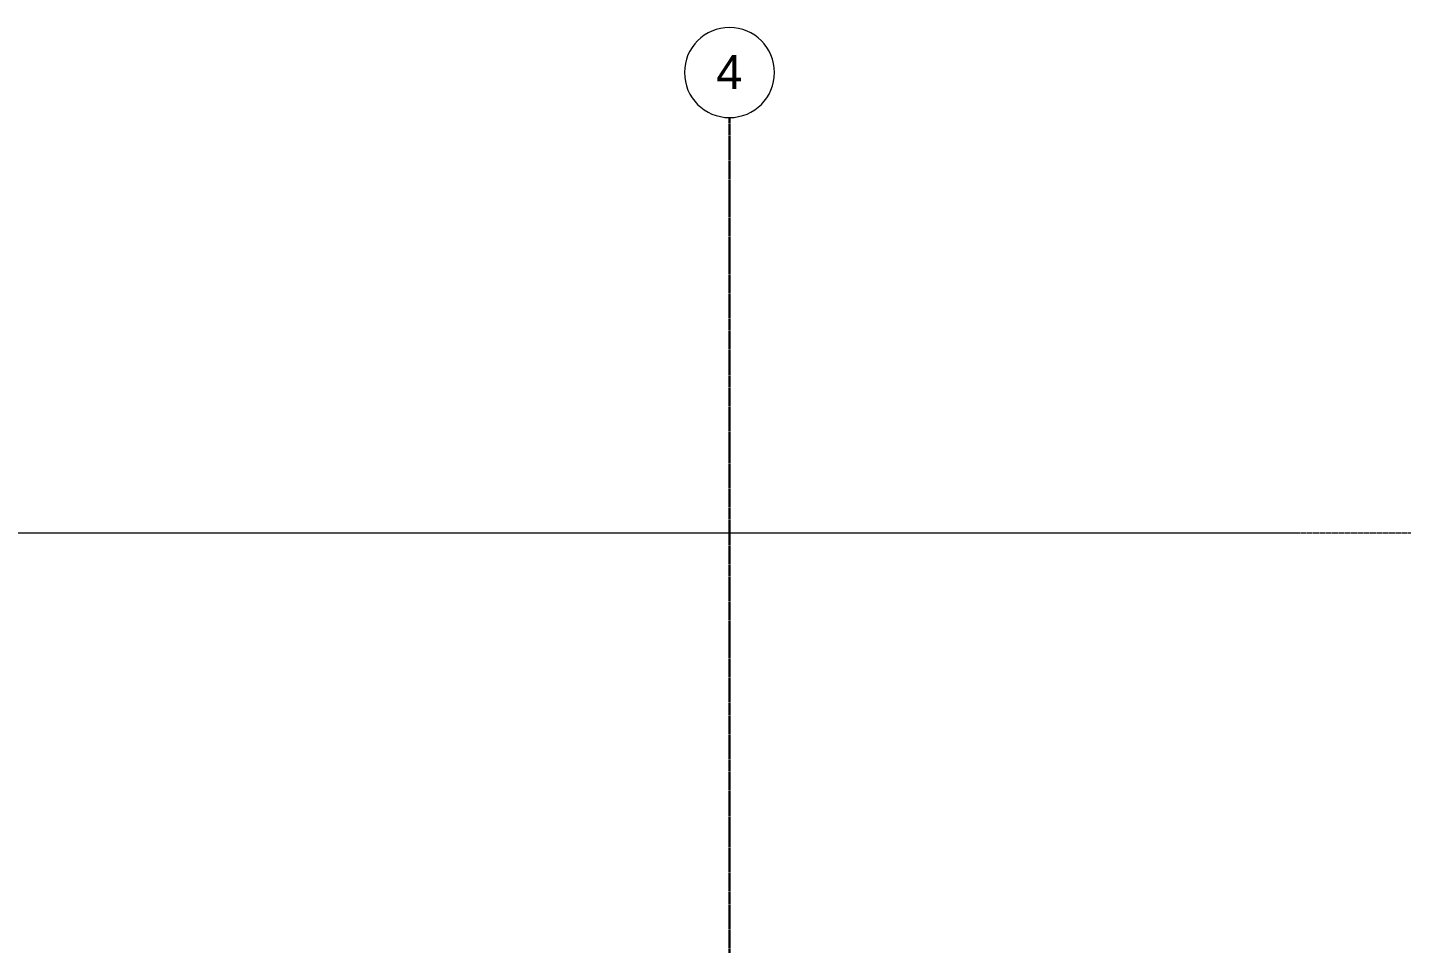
# Model space of a CAD drawing. Header units: inches. Extents: x -4110 to -1807, y 9775 to 11251.
# Drawn here: x -2749.7 to -2261.6, y 10924.6 to 11249.9 of the extents above; entities that cross this region are included whole.
import ezdxf

# ---------------------------------------------------------------- set-up
doc = ezdxf.new("R2010")
doc.units = ezdxf.units.IN
doc.header["$MEASUREMENT"] = 0
doc.linetypes.add('Aligning Line 1_8_', pattern=[0.25, 0.125, -0.125])
doc.linetypes.add('Grid Line 1_2_', pattern=[0.875, 0.5, -0.125, 0.125, -0.125])
for name, color, linetype, lineweight in [('0-1', 7, 'Continuous', 5), ('0-5', 165, 'Continuous', 5), ('G-ANNO-SYMB', 111, 'Aligning Line 1_8_', 9), ('S-GRID-1', 1, 'Grid Line 1_2_', 30), ('S-GRID-IDEN', 1, 'Continuous', 9), ('S-GRID-IDEN-1', 147, 'Continuous', 9)]:
    doc.layers.add(name, color=color, linetype=linetype, lineweight=lineweight)
doc.styles.add('Arial', font='arial.ttf', dxfattribs={"height": 12})

# ---------------------------------------------------------------- blocks, each defined once
blk = doc.blocks.new('Grid - Grid Head - Circle-1738874-ENLARGED RCP - 2ND FLOOR PLAN - WEST')
at = {"layer": 'S-GRID-IDEN-1'}
for start, end in [(360, 180), (180, 360)]:
    blk.add_arc((0, 0), 0.25, start, end, dxfattribs=at)
blk = doc.blocks.new('CTR - 1st Phase - Structure_rvt-1-ENLARGED RCP - 2ND FLOOR PLAN - WEST')
at = {"layer": 'S-GRID-1'}
blk.add_line((-2500.32, 9774.88), (-2500.32, 11217.93), dxfattribs=at)
at = {"layer": '0-5', "xscale": 63.99999999999997, "yscale": 63.99999999999997, "zscale": 63.99999999999997}
blk.add_blockref('Grid - Grid Head - Circle-1738874-ENLARGED RCP - 2ND FLOOR PLAN - WEST', (-2500.32, 11233.93), dxfattribs=at)
at = {"layer": 'S-GRID-IDEN', "insert": (-2505.08, 11240.12), "char_height": 12, "width": 11.312, "attachment_point": 1, "style": 'Arial'}
blk.add_mtext('4', dxfattribs=at)

msp = doc.modelspace()

# ---------------------------------------------------------------- linework, layer by layer
at = {"layer": 'G-ANNO-SYMB'}
msp.add_line((-1871.64, 11070.38), (-4027.08, 11070.38), dxfattribs=at)

# ---------------------------------------------------------------- block references
at = {"layer": '0-1'}
msp.add_blockref('CTR - 1st Phase - Structure_rvt-1-ENLARGED RCP - 2ND FLOOR PLAN - WEST', (0, 0), dxfattribs=at)

doc.saveas('drawing.dxf')
